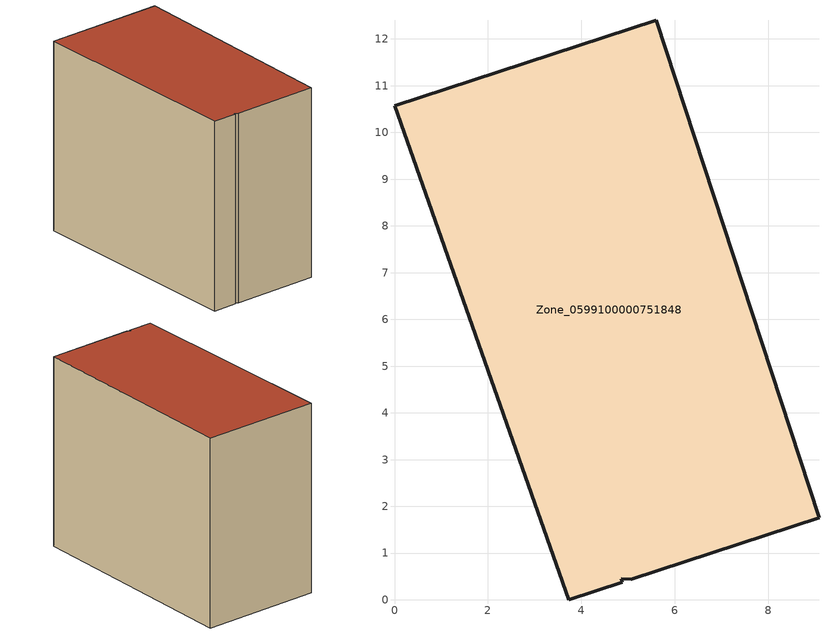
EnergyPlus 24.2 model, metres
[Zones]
Zone_0599100000751848
 floor ground (C_G): 0,10.57 5.6,12.4 9.08,1.75 5.06,0.44 4.85,0.45 4.88,0.38 3.73,0 z3.81
 wall outside (C_F): 5.6,12.4 0,10.57 3.73,0 4.88,0.38 4.85,0.45 5.06,0.44 9.08,1.75 5.6,12.4 z3.81:13.28
 roof outside (C_R): 3.73,0 4.88,0.38 4.85,0.45 5.06,0.44 9.08,1.75 5.6,12.4 0,10.57 z13.28
[BUILDING]
Pand.0599100000751848: North Axis=0; Terrain=City; Loads Convergence Tolerance Value=0.04; Temperature Convergence Tolerance Value=0.4; Solar Distribution=FullExterior; Maximum Number of Warmup Days=25; Minimum Number of Warmup Days=1
[Site:Location]
Rotterdam.The.Hague.AP_ZH_NLD Design_Conditions: Latitude=51.96; Longitude=4.45; Time Zone=1; Elevation=-4.5
[SITE:GROUNDTEMPERATURE:BUILDINGSURFACE]
18, 18, 18, 18, 18, 18, 18, 18, 18, 18, 18, 18
[MATERIAL] Thermal Absorptance=0.9; Solar Absorptance=0.7; Visible Absorptance=0.7
Name | Roughness | Thickness | Conductivity | Density | Specific Heat
G.TI.2006-2014 | MediumSmooth | 0.15 | 0.06 | 540 | 1210
F.TI.2006-2014 | Rough | 0.3 | 0.12 | 1920 | 840
R.TI.2006-2014 | MediumRough | 0.2 | 0.08 | 1500 | 1000
[CONSTRUCTION]
C_G: G.TI.2006-2014
C_F: F.TI.2006-2014
C_R: R.TI.2006-2014
[ZONE]
Zone_0599100000751848: Type=1; Multiplier=1; Ceiling Height=Autocalculate; Volume=Autocalculate; Floor Area=autocalculate; Part of Total Floor Area=Yes
[ZONEINFILTRATION:DESIGNFLOWRATE]
Infil_Zone_0599100000751848: Zone or ZoneList or Space or SpaceList=Zone_0599100000751848; Schedule=AlwaysOn; Design Flow Rate Calculation Method=Flow/Area; Flow Rate per Floor Area=0.0015; Constant Term Coefficient=1; Temperature Term Coefficient=0; Velocity Term Coefficient=0; Velocity Squared Term Coefficient=0
[HVACTEMPLATE:ZONE:IDEALLOADSAIRSYSTEM]
Zone_0599100000751848: Maximum Heating Supply Air Temperature=50; Minimum Cooling Supply Air Temperature=13; Maximum Heating Supply Air Humidity Ratio=0.0156; Minimum Cooling Supply Air Humidity Ratio=0.0077; Heating Limit=NoLimit; Cooling Limit=NoLimit; Dehumidification Control Type=ConstantSensibleHeatRatio; Cooling Sensible Heat Ratio=0.7; Dehumidification Setpoint=60; Humidification Control Type=None; Humidification Setpoint=30; Outdoor Air Method=None; Outdoor Air Flow Rate per Person=0.00944; Outdoor Air Flow Rate per Zone Floor Area=0; Outdoor Air Flow Rate per Zone=0; Demand Controlled Ventilation Type=None; Outdoor Air Economizer Type=NoEconomizer; Heat Recovery Type=None; Sensible Heat Recovery Effectiveness=0.7; Latent Heat Recovery Effectiveness=0.65
[ZONECONTROL:THERMOSTAT]
ThermostatControl_Zone_0599100000751848: Zone or ZoneList=Zone_0599100000751848; Control Type Schedule=DualSetpointControlType; Control 1=Thermostat_Zone_0599100000751848; Temperature Difference Between Cutout And Setpoint=0
[THERMOSTATSETPOINT:DUALSETPOINT]
Thermostat_Zone_0599100000751848: Heating Setpoint Temperature Schedule=HeatingSetpoint_Zone_0599100000751848; Cooling Setpoint Temperature Schedule=CoolingSetpoint_Zone_0599100000751848
[SCHEDULE:COMPACT]
HeatingSetpoint_Zone_0599100000751848: Through: 12/31, For: AllDays, Until: 24:00, 21
CoolingSetpoint_Zone_0599100000751848: Through: 12/31, For: AllDays, Until: 24:00, 24
DualSetpointControlType: Through: 12/31, For: AllDays, Until: 24:00, 4
AlwaysOn: Through: 12/31, For: AllDays, Until: 24:00, 1
